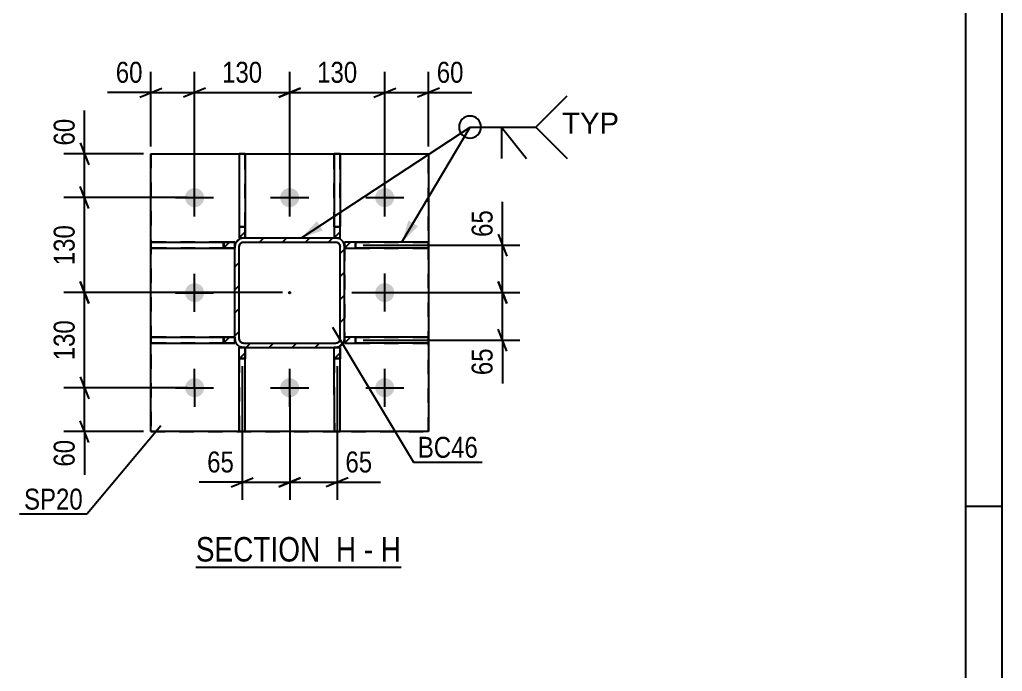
# Model space of a CAD drawing. Header units: millimetres. Extents: x -212 to 629, y -168 to 426.
# Drawn here: x 494.6 to 629, y 107.5 to 196.7 of the extents above; entities that cross this region are included whole.
import ezdxf

# ---------------------------------------------------------------- set-up
doc = ezdxf.new("R2010")
doc.units = ezdxf.units.MM
doc.linetypes.add('DXK_LINE_DOT2', pattern=[3.9198, 1.9599, -1.9599])
doc.linetypes.add('DXK_LINE_DOT3', pattern=[5.9187, 2.979, -0.9799, 0.9799, -0.9799])
doc.styles.add('Arial', font='ARIAL.TTF', dxfattribs={"height": 0.2})
doc.styles.add('Arial Narrow', font='ARIALN.TTF', dxfattribs={"height": 0.2})

# ---------------------------------------------------------------- blocks, each defined once
blk = doc.blocks.new('Unknown-284936395-1134')
at = {"color": 5, "linetype": 'Continuous'}
for p, q in [((628.96, -167.9), (628.96, 426.1)), ((623.96, -162.9), (623.96, 421.1)), ((628.96, 130.1), (623.96, 130.1))]:
    blk.add_line(p, q, dxfattribs=at)
blk = doc.blocks.new('Unknown-284936395-15 - 3988')
at = {"color": 6, "linetype": 'Continuous'}
blk.add_line((518.66, 121.81), (546.73, 121.81), dxfattribs=at)
at = {"color": 0, "linetype": 'Continuous'}
for points in [[(536.76, 122.56), (536.76, 126.06), (518.66, 126.06), (518.66, 122.56)], [(540.58, 122.56), (540.58, 126.06), (537.81, 126.06), (537.81, 122.56)], [(542.91, 122.56), (542.91, 126.06), (541.63, 126.06), (541.63, 122.56)], [(546.73, 122.56), (546.73, 126.06), (543.96, 126.06), (543.96, 122.56)]]:
    blk.add_wipeout(points, dxfattribs=at)
at = {"color": 7, "linetype": 'Continuous', "style": 'Arial Narrow'}
for s, p in [('SECTION ', (518.66, 122.56)), ('H', (537.81, 122.56)), ('H', (543.96, 122.56)), ('-', (541.63, 122.56))]:
    blk.add_text(s, height=3.34, dxfattribs=at).set_placement(p)
blk = doc.blocks.new('Part-284936395-4006 - 3988')
at = {"linetype": 'Continuous'}
h = blk.add_hatch(dxfattribs=at)
h.set_pattern_fill('', scale=0.7, style=0, pattern_type=0)
h.set_pattern_definition([(45, (524.5935, 150.28), (-1.5715, 1.5715), [])])
h.paths.add_polyline_path([(524.59, 151.82), (524.59, 150.28), (525.39, 150.28), (525.39, 151.82)])
at = {"color": 2, "linetype": 'Continuous'}
for p, q in [((524.59, 151.82), (524.59, 151.82)), ((524.59, 150.28), (524.59, 151.82)), ((524.59, 151.82), (525.39, 151.82)), ((525.39, 151.82), (525.39, 151.82)), ((525.39, 151.82), (525.39, 150.28)), ((524.6, 140.32), (524.59, 150.28)), ((525.39, 150.28), (524.59, 150.28)), ((525.4, 140.32), (525.39, 150.28)), ((524.6, 140.32), (525.4, 140.32))]:
    blk.add_line(p, q, dxfattribs=at)
at = {"color": 7, "linetype": 'DXK_LINE_DOT2'}
for p, q in [((524.59, 150.32), (524.59, 151.82)), ((525.39, 151.82), (524.59, 151.82)), ((525.39, 150.32), (525.39, 151.82)), ((525.39, 150.32), (524.59, 150.32)), ((524.59, 150.32), (524.6, 140.32)), ((525.4, 140.32), (525.39, 150.32))]:
    blk.add_line(p, q, dxfattribs=at)
blk = doc.blocks.new('Part-284936395-4004 - 3988')
at = {"linetype": 'Continuous'}
h = blk.add_hatch(dxfattribs=at)
h.set_pattern_fill('', scale=0.7, style=0, pattern_type=0)
h.set_pattern_definition([(45, (524.5906, 166.8243), (-1.5715, 1.5715), [])])
h.paths.add_polyline_path([(524.59, 168.37), (524.59, 166.82), (525.39, 166.82), (525.39, 168.37)])
at = {"color": 2, "linetype": 'Continuous'}
for p, q in [((525.39, 178.32), (524.59, 178.32)), ((524.59, 178.32), (524.59, 168.37)), ((525.39, 178.32), (525.39, 168.37)), ((524.59, 168.37), (524.59, 166.82)), ((524.59, 168.37), (525.39, 168.37)), ((525.39, 166.82), (525.39, 168.37)), ((524.59, 166.82), (524.59, 166.82)), ((524.59, 166.82), (525.39, 166.82)), ((525.39, 166.82), (525.39, 166.82))]:
    blk.add_line(p, q, dxfattribs=at)
at = {"color": 7, "linetype": 'DXK_LINE_DOT2'}
for p, q in [((524.59, 178.32), (524.59, 168.32)), ((525.39, 168.32), (525.39, 178.32)), ((524.59, 168.32), (525.39, 168.32)), ((524.59, 168.32), (524.59, 166.82)), ((525.39, 168.32), (525.39, 166.82)), ((524.59, 166.82), (525.39, 166.82))]:
    blk.add_line(p, q, dxfattribs=at)
blk = doc.blocks.new('Part-284936395-4015 - 3988')
at = {"linetype": 'Continuous'}
h = blk.add_hatch(dxfattribs=at)
h.set_pattern_fill('', scale=0.7, style=0, pattern_type=0)
h.set_pattern_definition([(45, (538.9909, 165.4265), (-1.5715, 1.5715), [])])
h.paths.add_polyline_path([(538.99, 166.23), (538.99, 165.43), (540.54, 165.43), (540.54, 166.23)])
at = {"color": 2, "linetype": 'Continuous'}
for p, q in [((538.99, 166.23), (538.99, 166.23)), ((540.54, 166.23), (538.99, 166.23)), ((538.99, 166.23), (538.99, 165.43)), ((538.99, 165.43), (538.99, 165.43)), ((538.99, 165.43), (540.54, 165.43)), ((550.49, 166.23), (540.54, 166.23)), ((540.54, 165.43), (540.54, 166.23)), ((550.49, 165.43), (540.54, 165.43)), ((550.49, 165.43), (550.49, 166.23))]:
    blk.add_line(p, q, dxfattribs=at)
at = {"color": 7, "linetype": 'DXK_LINE_DOT2'}
for p, q in [((540.49, 166.23), (538.99, 166.23)), ((538.99, 165.43), (538.99, 166.23)), ((538.99, 165.43), (540.49, 165.43)), ((540.49, 165.43), (540.49, 166.23)), ((540.49, 166.23), (550.49, 166.23)), ((540.49, 165.43), (550.49, 165.43))]:
    blk.add_line(p, q, dxfattribs=at)
blk = doc.blocks.new('Part-284936395-4032 - 3988')
at = {"linetype": 'Continuous'}
h = blk.add_hatch(dxfattribs=at)
h.set_pattern_fill('', scale=0.7, style=0, pattern_type=0)
h.set_pattern_definition([(45, (524.7314, 166.733), (-1.57154, 1.57154), [])])
h.paths.add_polyline_path([(525.19, 166.82), (524.73, 166.73), (524.34, 166.47), (524.08, 166.08), (523.99, 165.62), (523.99, 153.02), (524.08, 152.56), (524.34, 152.18), (524.73, 151.92), (525.19, 151.82), (537.79, 151.83), (538.25, 151.92), (538.64, 152.18), (538.9, 152.57), (538.99, 153.03), (538.99, 165.63), (538.9, 166.09), (538.64, 166.48), (538.25, 166.74), (537.79, 166.83)])
h.paths.add_polyline_path([(537.79, 166.23), (538.02, 166.18), (538.22, 166.05), (538.35, 165.86), (538.39, 165.63), (538.39, 153.03), (538.35, 152.8), (538.22, 152.6), (538.02, 152.47), (537.79, 152.43), (525.19, 152.42), (524.96, 152.47), (524.77, 152.6), (524.64, 152.79), (524.59, 153.02), (524.59, 165.62), (524.64, 165.85), (524.77, 166.05), (524.96, 166.18), (525.19, 166.22)])
blk.add_hatch(color=246, dxfattribs=at).paths.add_polyline_path([(531.49, 159.23, -1), (531.49, 159.43, -1)])
at = {"color": 7, "linetype": 'DXK_LINE_DOT2'}
for p, q in [((524.73, 166.73), (525.19, 166.82)), ((525.19, 166.82), (537.79, 166.83)), ((537.79, 166.83), (538.25, 166.74)), ((538.25, 166.74), (538.25, 166.74)), ((523.99, 165.62), (524.08, 166.08)), ((523.99, 153.02), (523.99, 165.62)), ((524.64, 165.85), (524.59, 165.62)), ((524.59, 153.02), (524.59, 165.62)), ((524.77, 166.05), (524.64, 165.85)), ((524.96, 166.18), (524.77, 166.05)), ((525.19, 166.22), (524.96, 166.18)), ((525.19, 166.22), (537.79, 166.23)), ((538.02, 166.18), (537.79, 166.23)), ((538.22, 166.05), (538.02, 166.18)), ((538.35, 165.86), (538.22, 166.05)), ((538.39, 165.63), (538.35, 165.86)), ((538.39, 153.03), (538.39, 165.63)), ((538.9, 166.09), (538.9, 166.08)), ((538.9, 166.08), (538.99, 165.63)), ((538.99, 165.63), (538.99, 153.03)), ((524.08, 152.57), (523.99, 153.02)), ((524.59, 153.02), (524.64, 152.8)), ((524.64, 152.8), (524.77, 152.6)), ((525.19, 151.82), (524.73, 151.92)), ((524.77, 152.6), (524.96, 152.47)), ((524.96, 152.47), (525.19, 152.42)), ((525.19, 152.42), (537.79, 152.43)), ((537.79, 152.43), (538.02, 152.47)), ((538.25, 151.92), (537.79, 151.83)), ((538.02, 152.47), (538.22, 152.6)), ((538.22, 152.6), (538.35, 152.8)), ((538.35, 152.8), (538.39, 153.03)), ((538.99, 153.03), (538.9, 152.57)), ((525.19, 151.82), (537.79, 151.83))]:
    blk.add_line(p, q, dxfattribs=at)
at = {"color": 2, "linetype": 'Continuous'}
for p, q in [((525.19, 166.82), (524.73, 166.73)), ((525.19, 166.82), (537.79, 166.83)), ((525.19, 166.82), (525.19, 166.82)), ((537.79, 166.83), (537.79, 166.83)), ((538.25, 166.74), (537.79, 166.83)), ((524.08, 166.08), (523.99, 165.62)), ((523.99, 165.62), (523.99, 165.62)), ((523.99, 153.02), (523.99, 165.62)), ((524.59, 165.62), (524.64, 165.85)), ((524.59, 165.62), (524.59, 165.62)), ((524.59, 153.02), (524.59, 165.62)), ((524.64, 165.85), (524.77, 166.05)), ((524.77, 166.05), (524.96, 166.18)), ((524.96, 166.18), (525.19, 166.22)), ((525.19, 166.22), (537.79, 166.23)), ((525.19, 166.22), (525.19, 166.22)), ((537.79, 166.23), (537.79, 166.23)), ((537.79, 166.23), (538.02, 166.18)), ((538.02, 166.18), (538.22, 166.05)), ((538.22, 166.05), (538.35, 165.86)), ((538.35, 165.86), (538.39, 165.63)), ((538.39, 165.63), (538.39, 165.63)), ((538.39, 153.03), (538.39, 165.63)), ((538.99, 165.63), (538.9, 166.09)), ((538.99, 165.63), (538.99, 165.63)), ((538.99, 153.03), (538.99, 165.63)), ((523.99, 153.02), (523.99, 153.02)), ((523.99, 153.02), (524.08, 152.56)), ((524.59, 153.02), (524.59, 153.02)), ((524.64, 152.79), (524.59, 153.02)), ((524.77, 152.6), (524.64, 152.79)), ((524.73, 151.92), (525.19, 151.82)), ((524.96, 152.47), (524.77, 152.6)), ((525.19, 152.42), (524.96, 152.47)), ((525.19, 152.42), (537.79, 152.43)), ((525.19, 152.42), (525.19, 152.42)), ((538.02, 152.47), (537.79, 152.43)), ((537.79, 152.43), (537.79, 152.43)), ((537.79, 151.83), (538.25, 151.92)), ((538.22, 152.6), (538.02, 152.47)), ((538.35, 152.8), (538.22, 152.6)), ((538.39, 153.03), (538.35, 152.8)), ((538.39, 153.03), (538.39, 153.03)), ((538.9, 152.57), (538.99, 153.03)), ((538.99, 153.03), (538.99, 153.03)), ((525.19, 151.82), (537.79, 151.83)), ((525.19, 151.82), (525.19, 151.82)), ((537.79, 151.83), (537.79, 151.83))]:
    blk.add_line(p, q, dxfattribs=at)
at = {"color": 7, "linetype": 'DXK_LINE_DOT3'}
blk.add_line((531.49, 159.32), (531.49, 159.33), dxfattribs=at)
at = {"color": 246, "linetype": 'DXK_LINE_DOT2'}
blk.add_line((531.49, 159.32), (531.49, 159.33), dxfattribs=at)
at = {"color": 246, "linetype": 'Continuous'}
blk.add_circle((531.49, 159.33), 0.1, dxfattribs=at)
at = {"color": 7, "linetype": 'DXK_LINE_DOT2'}
for centre, start, end in [((525.19, 165.62), 112.5099, 157.5099), ((525.19, 153.02), 202.5099, 247.5099), ((537.79, 153.03), 292.5099, 337.5099)]:
    blk.add_arc(centre, 1.2, start, end, dxfattribs=at)
at = {"color": 2, "linetype": 'Continuous'}
for centre, start, end in [((525.19, 165.62), 112.5099, 157.5099), ((537.79, 165.63), 22.5099, 67.5099), ((525.19, 153.02), 202.5099, 247.5099), ((537.79, 153.03), 292.5099, 337.5099)]:
    blk.add_arc(centre, 1.2, start, end, dxfattribs=at)
blk = doc.blocks.new('Part-284936395-4016 - 3988')
at = {"linetype": 'Continuous'}
h = blk.add_hatch(dxfattribs=at)
h.set_pattern_fill('', scale=0.7, style=0, pattern_type=0)
h.set_pattern_definition([(45, (537.5935, 150.2813), (-1.5715, 1.5715), [])])
h.paths.add_polyline_path([(537.59, 151.83), (537.59, 150.28), (538.39, 150.28), (538.39, 151.83)])
at = {"color": 2, "linetype": 'Continuous'}
for p, q in [((537.59, 151.83), (537.59, 151.83)), ((537.59, 150.28), (537.59, 151.83)), ((537.59, 151.83), (538.39, 151.83)), ((538.39, 151.83), (538.39, 151.83)), ((538.39, 151.83), (538.39, 150.28)), ((537.6, 140.33), (537.59, 150.28)), ((538.39, 150.28), (537.59, 150.28)), ((538.4, 140.33), (538.39, 150.28)), ((537.6, 140.33), (538.4, 140.33))]:
    blk.add_line(p, q, dxfattribs=at)
at = {"color": 7, "linetype": 'DXK_LINE_DOT2'}
for p, q in [((537.59, 150.33), (537.59, 151.83)), ((538.39, 151.83), (537.59, 151.83)), ((538.39, 150.33), (538.39, 151.83)), ((538.39, 150.33), (537.59, 150.33)), ((537.59, 150.33), (537.6, 140.33)), ((538.4, 140.33), (538.39, 150.33))]:
    blk.add_line(p, q, dxfattribs=at)
blk = doc.blocks.new('Bolt-284936395-4025 - 3988')
at = {"linetype": 'Continuous'}
for points in [[(519.43, 173.23), (519.59, 173.01), (519.71, 172.77), (519.78, 172.5), (519.79, 172.23), (519.74, 171.96), (519.64, 171.71), (519.49, 171.49), (519.29, 171.3), (519.06, 171.15), (518.8, 171.06), (518.53, 171.02), (518.26, 171.04), (518, 171.12), (517.76, 171.25), (517.55, 171.42), (517.39, 171.64), (517.27, 171.88), (517.2, 172.14), (517.19, 172.42), (517.24, 172.68), (517.34, 172.94), (517.5, 173.16), (517.69, 173.35), (517.92, 173.49), (518.18, 173.59), (518.45, 173.62), (518.72, 173.6), (518.98, 173.53), (519.22, 173.4)], [(532.43, 173.23), (532.59, 173.01), (532.71, 172.77), (532.78, 172.51), (532.79, 172.23), (532.74, 171.97), (532.64, 171.71), (532.49, 171.49), (532.29, 171.3), (532.06, 171.16), (531.8, 171.06), (531.53, 171.03), (531.26, 171.05), (531, 171.12), (530.76, 171.25), (530.55, 171.42), (530.39, 171.64), (530.27, 171.88), (530.2, 172.15), (530.19, 172.42), (530.24, 172.69), (530.34, 172.94), (530.5, 173.16), (530.69, 173.35), (530.92, 173.49), (531.18, 173.59), (531.45, 173.63), (531.72, 173.61), (531.98, 173.53), (532.22, 173.4)], [(545.43, 173.23), (545.59, 173.02), (545.71, 172.77), (545.78, 172.51), (545.79, 172.24), (545.74, 171.97), (545.64, 171.72), (545.49, 171.49), (545.29, 171.3), (545.06, 171.16), (544.8, 171.07), (544.53, 171.03), (544.26, 171.05), (544, 171.12), (543.76, 171.25), (543.55, 171.43), (543.39, 171.64), (543.27, 171.88), (543.2, 172.15), (543.19, 172.42), (543.24, 172.69), (543.34, 172.94), (543.5, 173.16), (543.69, 173.35), (543.92, 173.5), (544.18, 173.59), (544.45, 173.63), (544.72, 173.61), (544.98, 173.53), (545.22, 173.41)], [(519.43, 160.23), (519.6, 160.01), (519.71, 159.77), (519.78, 159.5), (519.79, 159.23), (519.74, 158.96), (519.64, 158.71), (519.49, 158.49), (519.29, 158.3), (519.06, 158.15), (518.81, 158.06), (518.54, 158.02), (518.27, 158.04), (518, 158.12), (517.76, 158.25), (517.56, 158.42), (517.39, 158.64), (517.27, 158.88), (517.2, 159.14), (517.2, 159.42), (517.24, 159.68), (517.35, 159.94), (517.5, 160.16), (517.69, 160.35), (517.92, 160.49), (518.18, 160.59), (518.45, 160.62), (518.72, 160.6), (518.98, 160.53), (519.22, 160.4)], [(545.43, 160.23), (545.6, 160.02), (545.71, 159.77), (545.78, 159.51), (545.79, 159.24), (545.74, 158.97), (545.64, 158.72), (545.49, 158.49), (545.29, 158.3), (545.06, 158.16), (544.81, 158.07), (544.54, 158.03), (544.27, 158.05), (544, 158.12), (543.76, 158.25), (543.56, 158.43), (543.39, 158.64), (543.27, 158.88), (543.2, 159.15), (543.2, 159.42), (543.24, 159.69), (543.35, 159.94), (543.5, 160.16), (543.69, 160.35), (543.92, 160.5), (544.18, 160.59), (544.45, 160.63), (544.72, 160.61), (544.98, 160.53), (545.22, 160.41)], [(519.43, 147.23), (519.6, 147.01), (519.72, 146.77), (519.78, 146.5), (519.79, 146.23), (519.74, 145.96), (519.64, 145.71), (519.49, 145.49), (519.29, 145.3), (519.06, 145.15), (518.81, 145.06), (518.54, 145.02), (518.27, 145.04), (518.01, 145.12), (517.77, 145.25), (517.56, 145.42), (517.39, 145.64), (517.27, 145.88), (517.21, 146.14), (517.2, 146.42), (517.25, 146.68), (517.35, 146.94), (517.5, 147.16), (517.7, 147.35), (517.93, 147.49), (518.18, 147.59), (518.45, 147.62), (518.72, 147.6), (518.98, 147.53), (519.22, 147.4)], [(532.43, 147.23), (532.6, 147.01), (532.72, 146.77), (532.78, 146.51), (532.79, 146.23), (532.74, 145.97), (532.64, 145.71), (532.49, 145.49), (532.29, 145.3), (532.06, 145.16), (531.81, 145.06), (531.54, 145.03), (531.27, 145.05), (531.01, 145.12), (530.77, 145.25), (530.56, 145.42), (530.39, 145.64), (530.27, 145.88), (530.21, 146.15), (530.2, 146.42), (530.25, 146.69), (530.35, 146.94), (530.5, 147.16), (530.7, 147.35), (530.93, 147.49), (531.18, 147.59), (531.45, 147.63), (531.72, 147.61), (531.98, 147.53), (532.22, 147.4)], [(545.43, 147.23), (545.6, 147.02), (545.72, 146.77), (545.78, 146.51), (545.79, 146.24), (545.74, 145.97), (545.64, 145.72), (545.49, 145.49), (545.29, 145.3), (545.06, 145.16), (544.81, 145.07), (544.54, 145.03), (544.27, 145.05), (544.01, 145.12), (543.77, 145.25), (543.56, 145.43), (543.39, 145.64), (543.27, 145.88), (543.21, 146.15), (543.2, 146.42), (543.25, 146.69), (543.35, 146.94), (543.5, 147.16), (543.7, 147.35), (543.93, 147.5), (544.18, 147.59), (544.45, 147.63), (544.72, 147.61), (544.98, 147.53), (545.22, 147.41)]]:
    blk.add_hatch(color=1, dxfattribs=at).paths.add_polyline_path(points)
at = {"color": 1, "linetype": 'Continuous'}
for p, q in [((518.49, 169.72), (518.49, 174.92)), ((531.49, 169.73), (531.49, 174.93)), ((544.49, 169.73), (544.49, 174.93)), ((515.89, 172.32), (521.09, 172.32)), ((528.89, 172.33), (534.09, 172.33)), ((541.89, 172.33), (547.09, 172.33)), ((518.49, 156.72), (518.49, 161.92)), ((544.49, 156.73), (544.49, 161.93)), ((515.89, 159.32), (521.09, 159.32)), ((541.89, 159.33), (547.09, 159.33)), ((518.5, 143.72), (518.49, 148.92)), ((531.5, 143.73), (531.49, 148.93)), ((544.5, 143.73), (544.49, 148.93)), ((515.89, 146.32), (521.09, 146.32)), ((528.89, 146.33), (534.09, 146.33)), ((541.89, 146.33), (547.09, 146.33))]:
    blk.add_line(p, q, dxfattribs=at)
blk = doc.blocks.new('Part-284936395-4017 - 3988')
at = {"linetype": 'Continuous'}
h = blk.add_hatch(dxfattribs=at)
h.set_pattern_fill('', scale=0.7, style=0, pattern_type=0)
h.set_pattern_definition([(45, (538.9931, 152.427), (-1.5715, 1.5715), [])])
h.paths.add_polyline_path([(538.99, 153.23), (538.99, 152.43), (540.54, 152.43), (540.54, 153.23)])
at = {"color": 2, "linetype": 'Continuous'}
for p, q in [((538.99, 153.23), (538.99, 153.23)), ((540.54, 153.23), (538.99, 153.23)), ((538.99, 153.23), (538.99, 152.43)), ((550.49, 153.23), (540.54, 153.23)), ((540.54, 152.43), (540.54, 153.23)), ((550.49, 152.43), (550.49, 153.23)), ((538.99, 152.43), (538.99, 152.43)), ((538.99, 152.43), (540.54, 152.43)), ((550.49, 152.43), (540.54, 152.43))]:
    blk.add_line(p, q, dxfattribs=at)
at = {"color": 7, "linetype": 'DXK_LINE_DOT2'}
for p, q in [((540.49, 153.23), (538.99, 153.23)), ((538.99, 152.43), (538.99, 153.23)), ((540.49, 152.43), (540.49, 153.23)), ((540.49, 153.23), (550.49, 153.23)), ((538.99, 152.43), (540.49, 152.43)), ((540.49, 152.43), (550.49, 152.43))]:
    blk.add_line(p, q, dxfattribs=at)
blk = doc.blocks.new('Part-284936395-4054 - 3988')
at = {"color": 2, "linetype": 'Continuous'}
for p, q in [((512.49, 178.32), (550.49, 178.33)), ((512.49, 178.32), (512.49, 178.32)), ((512.5, 140.32), (512.49, 178.32)), ((550.49, 178.33), (550.49, 178.33)), ((550.49, 178.33), (550.5, 140.33)), ((550.5, 140.33), (512.5, 140.32)), ((512.5, 140.32), (512.5, 140.32)), ((550.5, 140.33), (550.5, 140.33))]:
    blk.add_line(p, q, dxfattribs=at)
at = {"color": 7, "linetype": 'DXK_LINE_DOT2'}
for p, q in [((512.49, 178.32), (550.49, 178.33)), ((512.49, 178.32), (512.5, 140.32)), ((550.5, 140.33), (550.49, 178.33)), ((512.5, 140.32), (550.5, 140.33))]:
    blk.add_line(p, q, dxfattribs=at)
blk = doc.blocks.new('Part-284936395-4113 - 3988')
at = {"linetype": 'Continuous'}
h = blk.add_hatch(dxfattribs=at)
h.set_pattern_fill('', scale=0.7, style=0, pattern_type=0)
h.set_pattern_definition([(45, (522.4452, 165.4236), (-1.5715, 1.5715), [])])
h.paths.add_polyline_path([(522.45, 166.22), (522.45, 165.42), (523.99, 165.42), (523.99, 166.22)])
at = {"color": 2, "linetype": 'Continuous'}
for p, q in [((512.49, 166.22), (512.49, 165.42)), ((512.49, 166.22), (522.45, 166.22)), ((512.49, 165.42), (522.45, 165.42)), ((522.45, 165.42), (522.45, 166.22)), ((522.45, 166.22), (523.99, 166.22)), ((523.99, 165.42), (522.45, 165.42)), ((523.99, 166.22), (523.99, 166.22)), ((523.99, 166.22), (523.99, 165.42)), ((523.99, 165.42), (523.99, 165.42))]:
    blk.add_line(p, q, dxfattribs=at)
at = {"color": 7, "linetype": 'DXK_LINE_DOT2'}
for p, q in [((522.45, 166.22), (512.49, 166.22)), ((522.49, 165.42), (512.49, 165.42)), ((523.99, 166.22), (522.45, 166.22)), ((522.49, 166.22), (522.49, 165.42)), ((522.49, 165.42), (523.99, 165.42)), ((523.99, 165.42), (523.99, 166.22))]:
    blk.add_line(p, q, dxfattribs=at)
blk = doc.blocks.new('Part-284936395-4114 - 3988')
at = {"linetype": 'Continuous'}
h = blk.add_hatch(dxfattribs=at)
h.set_pattern_fill('', scale=0.7, style=0, pattern_type=0)
h.set_pattern_definition([(45, (522.4484, 152.4242), (-1.5715, 1.5715), [])])
h.paths.add_polyline_path([(522.45, 153.22), (522.45, 152.42), (523.99, 152.42), (523.99, 153.22)])
at = {"color": 2, "linetype": 'Continuous'}
for p, q in [((512.49, 153.22), (512.49, 152.42)), ((512.49, 153.22), (522.45, 153.22)), ((522.45, 152.42), (522.45, 153.22)), ((522.45, 153.22), (523.99, 153.22)), ((523.99, 153.22), (523.99, 153.22)), ((523.99, 153.22), (523.99, 152.42)), ((512.49, 152.42), (522.45, 152.42)), ((523.99, 152.42), (522.45, 152.42)), ((523.99, 152.42), (523.99, 152.42))]:
    blk.add_line(p, q, dxfattribs=at)
at = {"color": 7, "linetype": 'DXK_LINE_DOT2'}
for p, q in [((522.45, 153.22), (512.49, 153.22)), ((523.99, 153.22), (522.45, 153.22)), ((522.49, 153.22), (522.49, 152.42)), ((523.99, 152.42), (523.99, 153.22)), ((522.49, 152.42), (512.49, 152.42)), ((522.49, 152.42), (523.99, 152.42))]:
    blk.add_line(p, q, dxfattribs=at)
blk = doc.blocks.new('Part-284936395-4115 - 3988')
at = {"linetype": 'Continuous'}
h = blk.add_hatch(dxfattribs=at)
h.set_pattern_fill('', scale=0.7, style=0, pattern_type=0)
h.set_pattern_definition([(45, (537.5906, 166.8265), (-1.5715, 1.5715), [])])
h.paths.add_polyline_path([(537.59, 168.37), (537.59, 166.83), (538.39, 166.83), (538.39, 168.37)])
at = {"color": 2, "linetype": 'Continuous'}
for p, q in [((538.39, 178.33), (537.59, 178.33)), ((537.59, 178.33), (537.59, 168.37)), ((538.39, 178.33), (538.39, 168.37)), ((537.59, 168.37), (537.59, 166.83)), ((537.59, 168.37), (538.39, 168.37)), ((538.39, 166.83), (538.39, 168.37)), ((537.59, 166.83), (537.59, 166.83)), ((537.59, 166.83), (538.39, 166.83)), ((538.39, 166.83), (538.39, 166.83))]:
    blk.add_line(p, q, dxfattribs=at)
at = {"color": 7, "linetype": 'DXK_LINE_DOT2'}
for p, q in [((537.59, 168.37), (537.59, 178.33)), ((538.39, 168.37), (538.39, 178.33)), ((537.59, 168.33), (537.59, 168.37)), ((537.59, 168.33), (538.39, 168.33)), ((537.59, 168.33), (537.59, 166.83)), ((538.39, 166.83), (538.39, 168.37)), ((537.59, 166.83), (538.39, 166.83))]:
    blk.add_line(p, q, dxfattribs=at)
blk = doc.blocks.new('StraightDimension-284936395-19469 - 3988')
at = {"color": 7, "linetype": 'Continuous'}
for p, q in [((531.49, 173.33), (531.49, 189.53)), ((544.49, 173.33), (544.49, 189.53)), ((532.99, 187.28), (529.99, 186.08)), ((542.99, 186.08), (545.99, 187.28)), ((531.49, 186.68), (544.49, 186.68))]:
    blk.add_line(p, q, dxfattribs=at)
at = {"color": 0}
blk.add_wipeout([(541.33, 187.43), (541.33, 191.63), (534.65, 191.63), (534.65, 187.43)], dxfattribs=at)
at = {"color": 3, "style": 'Arial Narrow'}
blk.add_text('130', height=2.863, dxfattribs=at).set_placement((535.25, 188.03))
blk = doc.blocks.new('StraightDimension-284936395-4133 - 3988')
at = {"color": 7, "linetype": 'Continuous'}
for p, q in [((504.03, 157.83), (502.83, 160.83)), ((530.49, 159.33), (500.58, 159.33)), ((503.43, 146.32), (503.43, 159.33)), ((502.83, 147.82), (504.03, 144.82)), ((517.49, 146.32), (500.58, 146.32))]:
    blk.add_line(p, q, dxfattribs=at)
at = {"color": 0}
blk.add_wipeout([(502.68, 156.17), (498.48, 156.17), (498.48, 149.48), (502.68, 149.48)], dxfattribs=at)
at = {"color": 3, "style": 'Arial Narrow'}
blk.add_text('130', height=2.863, rotation=90.0002, dxfattribs=at).set_placement((502.08, 150.08))
blk = doc.blocks.new('StraightDimension-284936395-4149 - 3988')
at = {"color": 7, "linetype": 'Continuous'}
for p, q in [((503.43, 178.32), (503.43, 184.23)), ((503.43, 178.32), (503.43, 184.23)), ((502.83, 179.82), (504.03, 176.82)), ((511.49, 178.32), (500.58, 178.32)), ((503.43, 172.32), (503.43, 178.32)), ((504.03, 170.82), (502.83, 173.82)), ((517.49, 172.32), (500.58, 172.32))]:
    blk.add_line(p, q, dxfattribs=at)
at = {"color": 0}
blk.add_wipeout([(502.68, 183.7), (498.48, 183.7), (498.48, 178.85), (502.68, 178.85)], dxfattribs=at)
at = {"color": 3, "style": 'Arial Narrow'}
blk.add_text('60', height=2.863, rotation=90.0002, dxfattribs=at).set_placement((502.08, 179.45))
blk = doc.blocks.new('StraightDimension-284936395-28140 - 3988')
at = {"color": 7, "linetype": 'Continuous'}
for p, q in [((524.99, 149.28), (524.99, 130.99)), ((531.49, 145.33), (531.49, 130.99)), ((524.99, 133.39), (519.09, 133.39)), ((524.99, 133.39), (519.09, 133.39)), ((523.49, 132.79), (526.49, 133.99)), ((524.99, 133.39), (531.49, 133.39)), ((532.99, 133.99), (529.99, 132.79))]:
    blk.add_line(p, q, dxfattribs=at)
at = {"color": 0}
blk.add_wipeout([(524.47, 134.14), (524.47, 138.34), (519.61, 138.34), (519.61, 134.14)], dxfattribs=at)
at = {"color": 3, "style": 'Arial Narrow'}
blk.add_text('65', height=2.863, dxfattribs=at).set_placement((520.21, 134.74))
blk = doc.blocks.new('StraightDimension-284936395-19471 - 3988')
at = {"color": 7, "linetype": 'Continuous'}
for p, q in [((512.49, 179.32), (512.49, 189.53)), ((518.49, 173.32), (518.49, 189.53)), ((510.99, 186.08), (513.99, 187.28)), ((519.99, 187.28), (516.99, 186.08)), ((512.49, 186.68), (506.58, 186.68)), ((512.49, 186.68), (506.58, 186.68)), ((512.49, 186.68), (518.49, 186.68))]:
    blk.add_line(p, q, dxfattribs=at)
at = {"color": 0}
blk.add_wipeout([(511.96, 187.43), (511.96, 191.63), (507.11, 191.63), (507.11, 187.43)], dxfattribs=at)
at = {"color": 3, "style": 'Arial Narrow'}
blk.add_text('60', height=2.863, dxfattribs=at).set_placement((507.71, 188.03))
blk = doc.blocks.new('StraightDimension-284936395-4141 - 3988')
at = {"color": 7, "linetype": 'Continuous'}
for p, q in [((504.03, 170.82), (502.83, 173.82)), ((517.49, 172.32), (500.58, 172.32)), ((503.43, 159.33), (503.43, 172.32)), ((502.83, 160.83), (504.03, 157.83)), ((530.49, 159.33), (500.58, 159.33))]:
    blk.add_line(p, q, dxfattribs=at)
at = {"color": 0}
blk.add_wipeout([(502.68, 169.17), (498.48, 169.17), (498.48, 162.48), (502.68, 162.48)], dxfattribs=at)
at = {"color": 3, "style": 'Arial Narrow'}
blk.add_text('130', height=2.863, rotation=90.0002, dxfattribs=at).set_placement((502.08, 163.08))
blk = doc.blocks.new('StraightDimension-284936395-4123 - 3988')
at = {"color": 7, "linetype": 'Continuous'}
for p, q in [((502.83, 147.82), (504.03, 144.82)), ((517.49, 146.32), (500.58, 146.32)), ((503.43, 140.32), (503.43, 146.32)), ((504.03, 138.82), (502.83, 141.82)), ((511.5, 140.32), (500.58, 140.32)), ((503.43, 140.32), (503.43, 134.42)), ((503.43, 140.32), (503.43, 134.42))]:
    blk.add_line(p, q, dxfattribs=at)
at = {"color": 0}
blk.add_wipeout([(502.68, 139.8), (498.48, 139.8), (498.48, 134.94), (502.68, 134.94)], dxfattribs=at)
at = {"color": 3, "style": 'Arial Narrow'}
blk.add_text('60', height=2.863, rotation=90.0002, dxfattribs=at).set_placement((502.08, 135.54))
blk = doc.blocks.new('StraightDimension-284936395-28139 - 3988')
at = {"color": 7, "linetype": 'Continuous'}
for p, q in [((537.99, 149.28), (537.99, 130.99)), ((531.49, 145.33), (531.49, 130.99)), ((529.99, 132.79), (532.99, 133.99)), ((531.49, 133.39), (537.99, 133.39)), ((539.49, 133.99), (536.49, 132.79)), ((537.99, 133.39), (543.9, 133.39)), ((537.99, 133.39), (543.9, 133.39))]:
    blk.add_line(p, q, dxfattribs=at)
at = {"color": 0}
blk.add_wipeout([(543.37, 134.14), (543.37, 138.34), (538.52, 138.34), (538.52, 134.14)], dxfattribs=at)
at = {"color": 3, "style": 'Arial Narrow'}
blk.add_text('65', height=2.863, dxfattribs=at).set_placement((539.12, 134.74))
blk = doc.blocks.new('StraightDimension-284936395-19468 - 3988')
at = {"color": 7, "linetype": 'Continuous'}
for p, q in [((544.49, 173.33), (544.49, 189.53)), ((550.49, 179.33), (550.49, 189.53)), ((542.99, 186.08), (545.99, 187.28)), ((551.99, 187.28), (548.99, 186.08)), ((544.49, 186.68), (550.49, 186.68)), ((550.49, 186.68), (556.4, 186.68)), ((550.49, 186.68), (556.4, 186.68))]:
    blk.add_line(p, q, dxfattribs=at)
at = {"color": 0}
blk.add_wipeout([(555.87, 187.43), (555.87, 191.63), (551.01, 191.63), (551.01, 187.43)], dxfattribs=at)
at = {"color": 3, "style": 'Arial Narrow'}
blk.add_text('60', height=2.863, dxfattribs=at).set_placement((551.61, 188.03))
blk = doc.blocks.new('StraightDimension-284936395-19470 - 3988')
at = {"color": 7, "linetype": 'Continuous'}
for p, q in [((518.49, 173.32), (518.49, 189.53)), ((531.49, 173.33), (531.49, 189.53)), ((519.99, 187.28), (516.99, 186.08)), ((529.99, 186.08), (532.99, 187.28)), ((518.49, 186.68), (531.49, 186.68))]:
    blk.add_line(p, q, dxfattribs=at)
at = {"color": 0}
blk.add_wipeout([(528.33, 187.43), (528.33, 191.63), (521.65, 191.63), (521.65, 187.43)], dxfattribs=at)
at = {"color": 3, "style": 'Arial Narrow'}
blk.add_text('130', height=2.863, dxfattribs=at).set_placement((522.25, 188.03))
blk = doc.blocks.new('StraightDimension-284936395-28166 - 3988')
at = {"color": 7, "linetype": 'Continuous'}
for p, q in [((560.59, 165.83), (560.59, 171.73)), ((560.59, 165.83), (560.59, 171.73)), ((559.99, 167.33), (561.19, 164.33)), ((541.54, 165.83), (562.99, 165.83)), ((560.59, 159.33), (560.59, 165.83)), ((561.19, 157.83), (559.99, 160.83)), ((539.99, 159.33), (562.99, 159.33))]:
    blk.add_line(p, q, dxfattribs=at)
at = {"color": 0}
blk.add_wipeout([(559.84, 171.21), (555.64, 171.21), (555.64, 166.35), (559.84, 166.35)], dxfattribs=at)
at = {"color": 3, "style": 'Arial Narrow'}
blk.add_text('65', height=2.863, rotation=90.0002, dxfattribs=at).set_placement((559.24, 166.95))
blk = doc.blocks.new('StraightDimension-284936395-28167 - 3988')
at = {"color": 7, "linetype": 'Continuous'}
for p, q in [((559.99, 160.83), (561.19, 157.83)), ((539.99, 159.33), (562.99, 159.33)), ((560.59, 152.83), (560.59, 159.33)), ((561.19, 151.33), (559.99, 154.33)), ((541.54, 152.83), (562.99, 152.83)), ((560.59, 152.83), (560.59, 146.92)), ((560.59, 152.83), (560.59, 146.92))]:
    blk.add_line(p, q, dxfattribs=at)
at = {"color": 0}
blk.add_wipeout([(559.84, 152.3), (555.64, 152.3), (555.64, 147.45), (559.84, 147.45)], dxfattribs=at)
at = {"color": 3, "style": 'Arial Narrow'}
blk.add_text('65', height=2.863, rotation=90.0002, dxfattribs=at).set_placement((559.24, 148.05))
blk = doc.blocks.new('Mark-284936395-4028 - 3988')
at = {"color": 0}
blk.add_wipeout([(557.24, 136.75), (557.24, 139.75), (549.02, 139.75), (549.02, 136.75)], dxfattribs=at)
blk.add_wipeout([(557.24, 136.75), (557.24, 139.75), (549.02, 139.75), (549.02, 136.75)], dxfattribs=at)
at = {"color": 30, "linetype": 'Continuous'}
for p, q in [((537.37, 154.6), (548.42, 136.15)), ((548.42, 136.15), (557.84, 136.15))]:
    blk.add_line(p, q, dxfattribs=at)
at = {"color": 3, "style": 'Arial Narrow'}
blk.add_text('BC46', height=2.863, dxfattribs=at).set_placement((549.02, 136.75))
blk = doc.blocks.new('Mark-284936395-4050 - 3988')
at = {"color": 0}
blk.add_wipeout([(503.2, 129.66), (503.2, 132.66), (495.16, 132.66), (495.16, 129.66)], dxfattribs=at)
blk.add_wipeout([(503.2, 129.66), (503.2, 132.66), (495.16, 132.66), (495.16, 129.66)], dxfattribs=at)
at = {"color": 30, "linetype": 'Continuous'}
for p in [(513.85, 141.11), (494.56, 129.06)]:
    blk.add_line(p, (503.8, 129.06), dxfattribs=at)
at = {"color": 3, "style": 'Arial Narrow'}
blk.add_text('SP20', height=2.863, dxfattribs=at).set_placement((495.16, 129.66))
blk = doc.blocks.new('WeldMark-284936395-28209 - 3988')
at = {"linetype": 'Continuous'}
for points in [[(536.03, 167.85), (533.11, 166.82), (535.21, 169.1)], [(549.03, 168.43), (546.85, 166.23), (547.74, 169.19)]]:
    blk.add_hatch(color=30, dxfattribs=at).paths.add_polyline_path(points)
at = {"color": 30, "linetype": 'Continuous'}
for p, q in [((533.11, 166.82), (556.16, 181.97)), ((546.85, 166.23), (556.16, 181.97)), ((556.16, 181.97), (565.16, 181.97))]:
    blk.add_line(p, q, dxfattribs=at)
at = {"color": 3, "linetype": 'Continuous'}
for q in [(563.88, 177.69), (560.45, 177.69)]:
    blk.add_line((560.45, 181.97), q, dxfattribs=at)
for start, end in [(90, 270), (270, 90)]:
    blk.add_arc((556.16, 181.97), 1.5, start, end, dxfattribs=at)
at = {"color": 0, "linetype": 'Continuous'}
blk.add_wipeout([(576.54, 181.07), (576.54, 184.07), (568.76, 184.07), (568.76, 181.07)], dxfattribs=at)
blk.add_wipeout([(576.54, 181.07), (576.54, 184.07), (568.76, 184.07), (568.76, 181.07)], dxfattribs=at)
at = {"color": 3, "linetype": 'Continuous'}
for q in [(569.45, 186.26), (569.45, 177.69)]:
    blk.add_line((565.16, 181.97), q, dxfattribs=at)
at = {"color": 3, "linetype": 'Continuous', "style": 'Arial'}
blk.add_text('TYP', height=2.865, dxfattribs=at).set_placement((568.76, 181.07))

msp = doc.modelspace()

# ---------------------------------------------------------------- block references
for name in ['Unknown-284936395-1134', 'Part-284936395-4054 - 3988', 'Part-284936395-4004 - 3988', 'Part-284936395-4115 - 3988', 'Bolt-284936395-4025 - 3988', 'Part-284936395-4032 - 3988', 'Part-284936395-4113 - 3988', 'Part-284936395-4015 - 3988', 'Part-284936395-4114 - 3988', 'Part-284936395-4017 - 3988', 'Part-284936395-4006 - 3988', 'Part-284936395-4016 - 3988']:
    msp.add_blockref(name, (0, 0))

# ---------------------------------------------------------------- next in the draw order: block references
for name in ['StraightDimension-284936395-19469 - 3988', 'StraightDimension-284936395-4149 - 3988', 'StraightDimension-284936395-28166 - 3988', 'StraightDimension-284936395-4133 - 3988', 'Unknown-284936395-15 - 3988']:
    msp.add_blockref(name, (0, 0))

# ---------------------------------------------------------------- next in the draw order: block references
for name in ['StraightDimension-284936395-19471 - 3988', 'StraightDimension-284936395-19468 - 3988', 'StraightDimension-284936395-28140 - 3988', 'StraightDimension-284936395-4123 - 3988']:
    msp.add_blockref(name, (0, 0))

# ---------------------------------------------------------------- next in the draw order: block references
for name in ['StraightDimension-284936395-4141 - 3988', 'StraightDimension-284936395-28139 - 3988', 'Mark-284936395-4050 - 3988']:
    msp.add_blockref(name, (0, 0))

# ---------------------------------------------------------------- next in the draw order: block references
for name in ['StraightDimension-284936395-19470 - 3988', 'StraightDimension-284936395-28167 - 3988']:
    msp.add_blockref(name, (0, 0))

# ---------------------------------------------------------------- next in the draw order: block references
for name in ['WeldMark-284936395-28209 - 3988', 'Mark-284936395-4028 - 3988']:
    msp.add_blockref(name, (0, 0))

doc.saveas('drawing.dxf')
